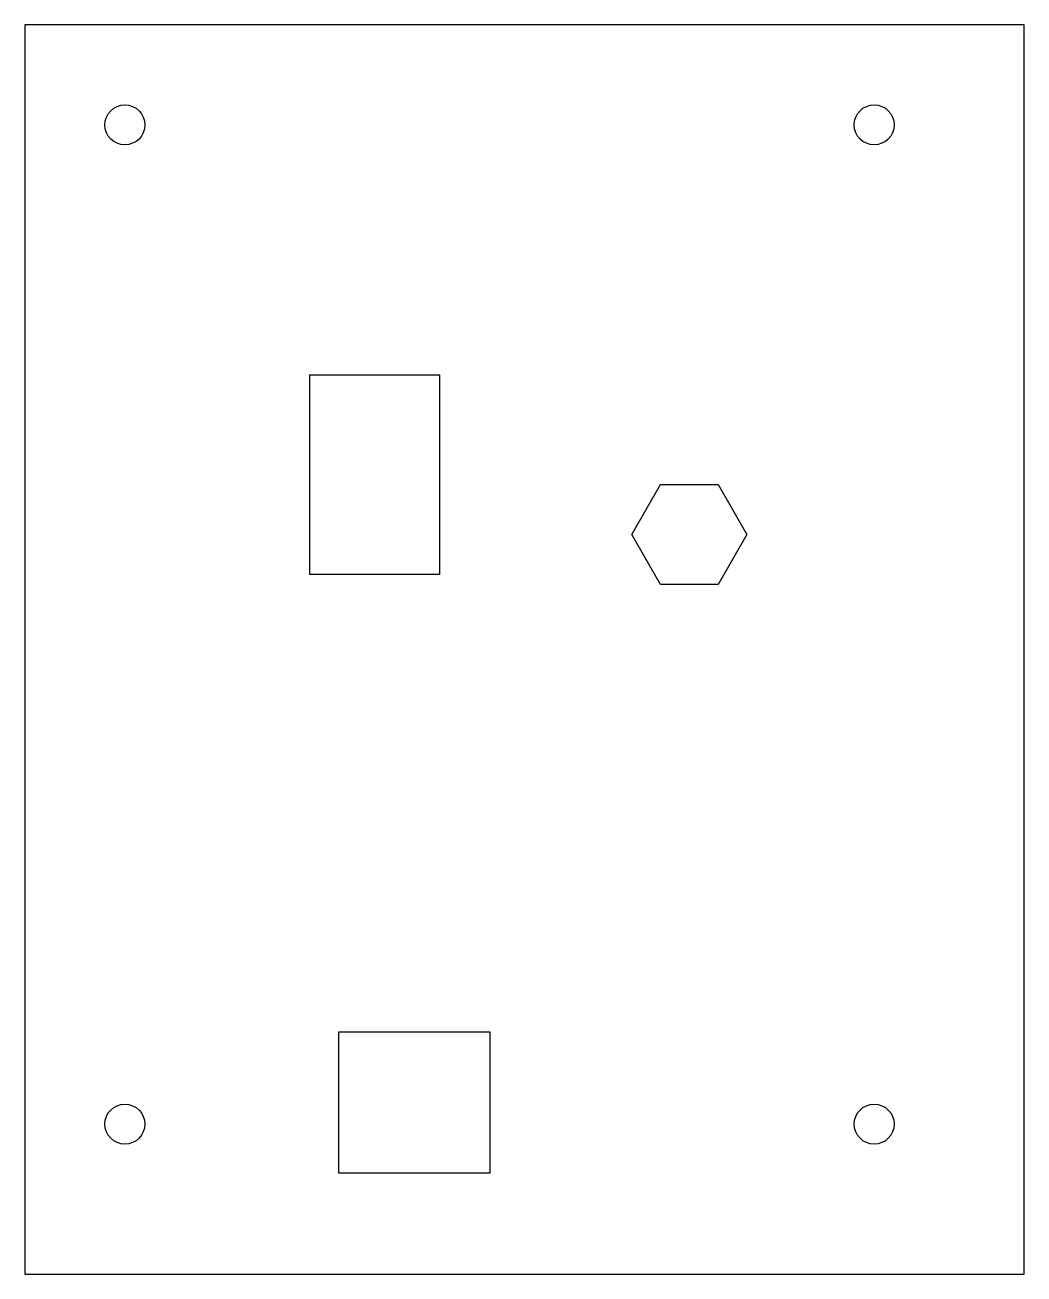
# Model space of a CAD drawing. Header units: millimetres. Extents: x 0 to 100, y -125 to 0.
import ezdxf

# ---------------------------------------------------------------- set-up
doc = ezdxf.new("R2010")
doc.units = ezdxf.units.MM

msp = doc.modelspace()

# ---------------------------------------------------------------- linework, layer by layer
for points in [[(100, -125), (100, 0), (0, 0), (0, -125)], [(28.5, -55), (28.5, -35), (41.5, -35), (41.5, -55)], [(63.61, -46), (69.39, -46), (72.27, -51), (69.39, -56), (63.61, -56), (60.73, -51)], [(31.42, -114.92), (31.42, -100.76), (46.54, -100.76), (46.54, -114.92)]]:
    msp.add_lwpolyline(points, close=True)
for centre in [(10, -10), (85, -10), (10, -110), (85, -110)]:
    msp.add_circle(centre, 2)

doc.saveas('drawing.dxf')
